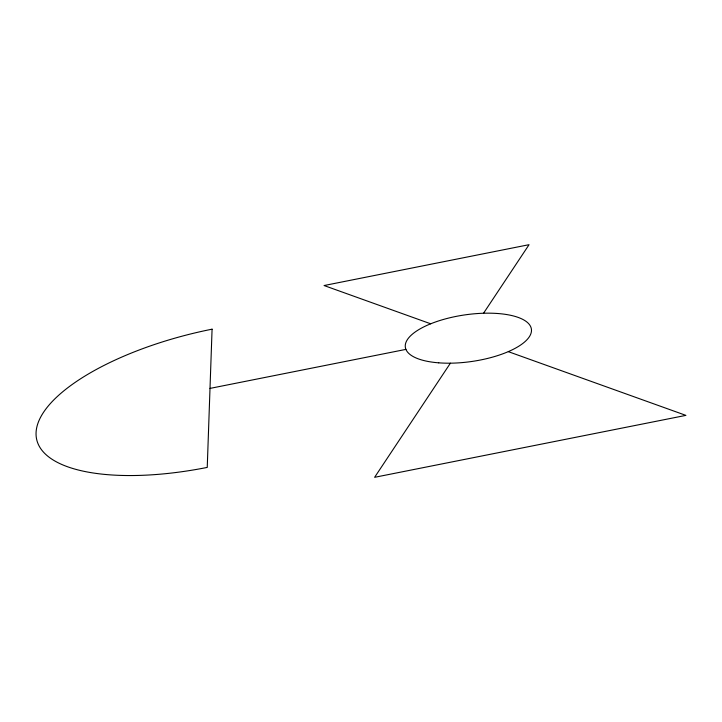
<?xml version="1.0" encoding="UTF-8"?>
<svg xmlns="http://www.w3.org/2000/svg" width="722" height="722" viewBox="0 0 722 722"><rect width="100%" height="100%" fill="white"/><g stroke="black" fill="none" stroke-linecap="round" stroke-linejoin="round"><path stroke-width="1.08" d="M450.384 363.193L374.61 477.314L685.9 415.376L508.324 351.65M483.523 313.267L529.064 244.686L324.07 285.533L430.682 323.79M210.003 388.4L405.926 349.385M212.078 329.178L207.241 467.414A177.883 67.002 -13.5 0 1 36.064 432.866A177.883 67.002 -13.5 0 1 212.078 329.178M438.723 362.832A63.671 23.546 -8.2 0 0 531.446 329.584A63.671 23.546 -8.2 0 0 434.924 322.183A63.671 23.546 -8.2 0 0 438.723 362.832"/></g></svg>
